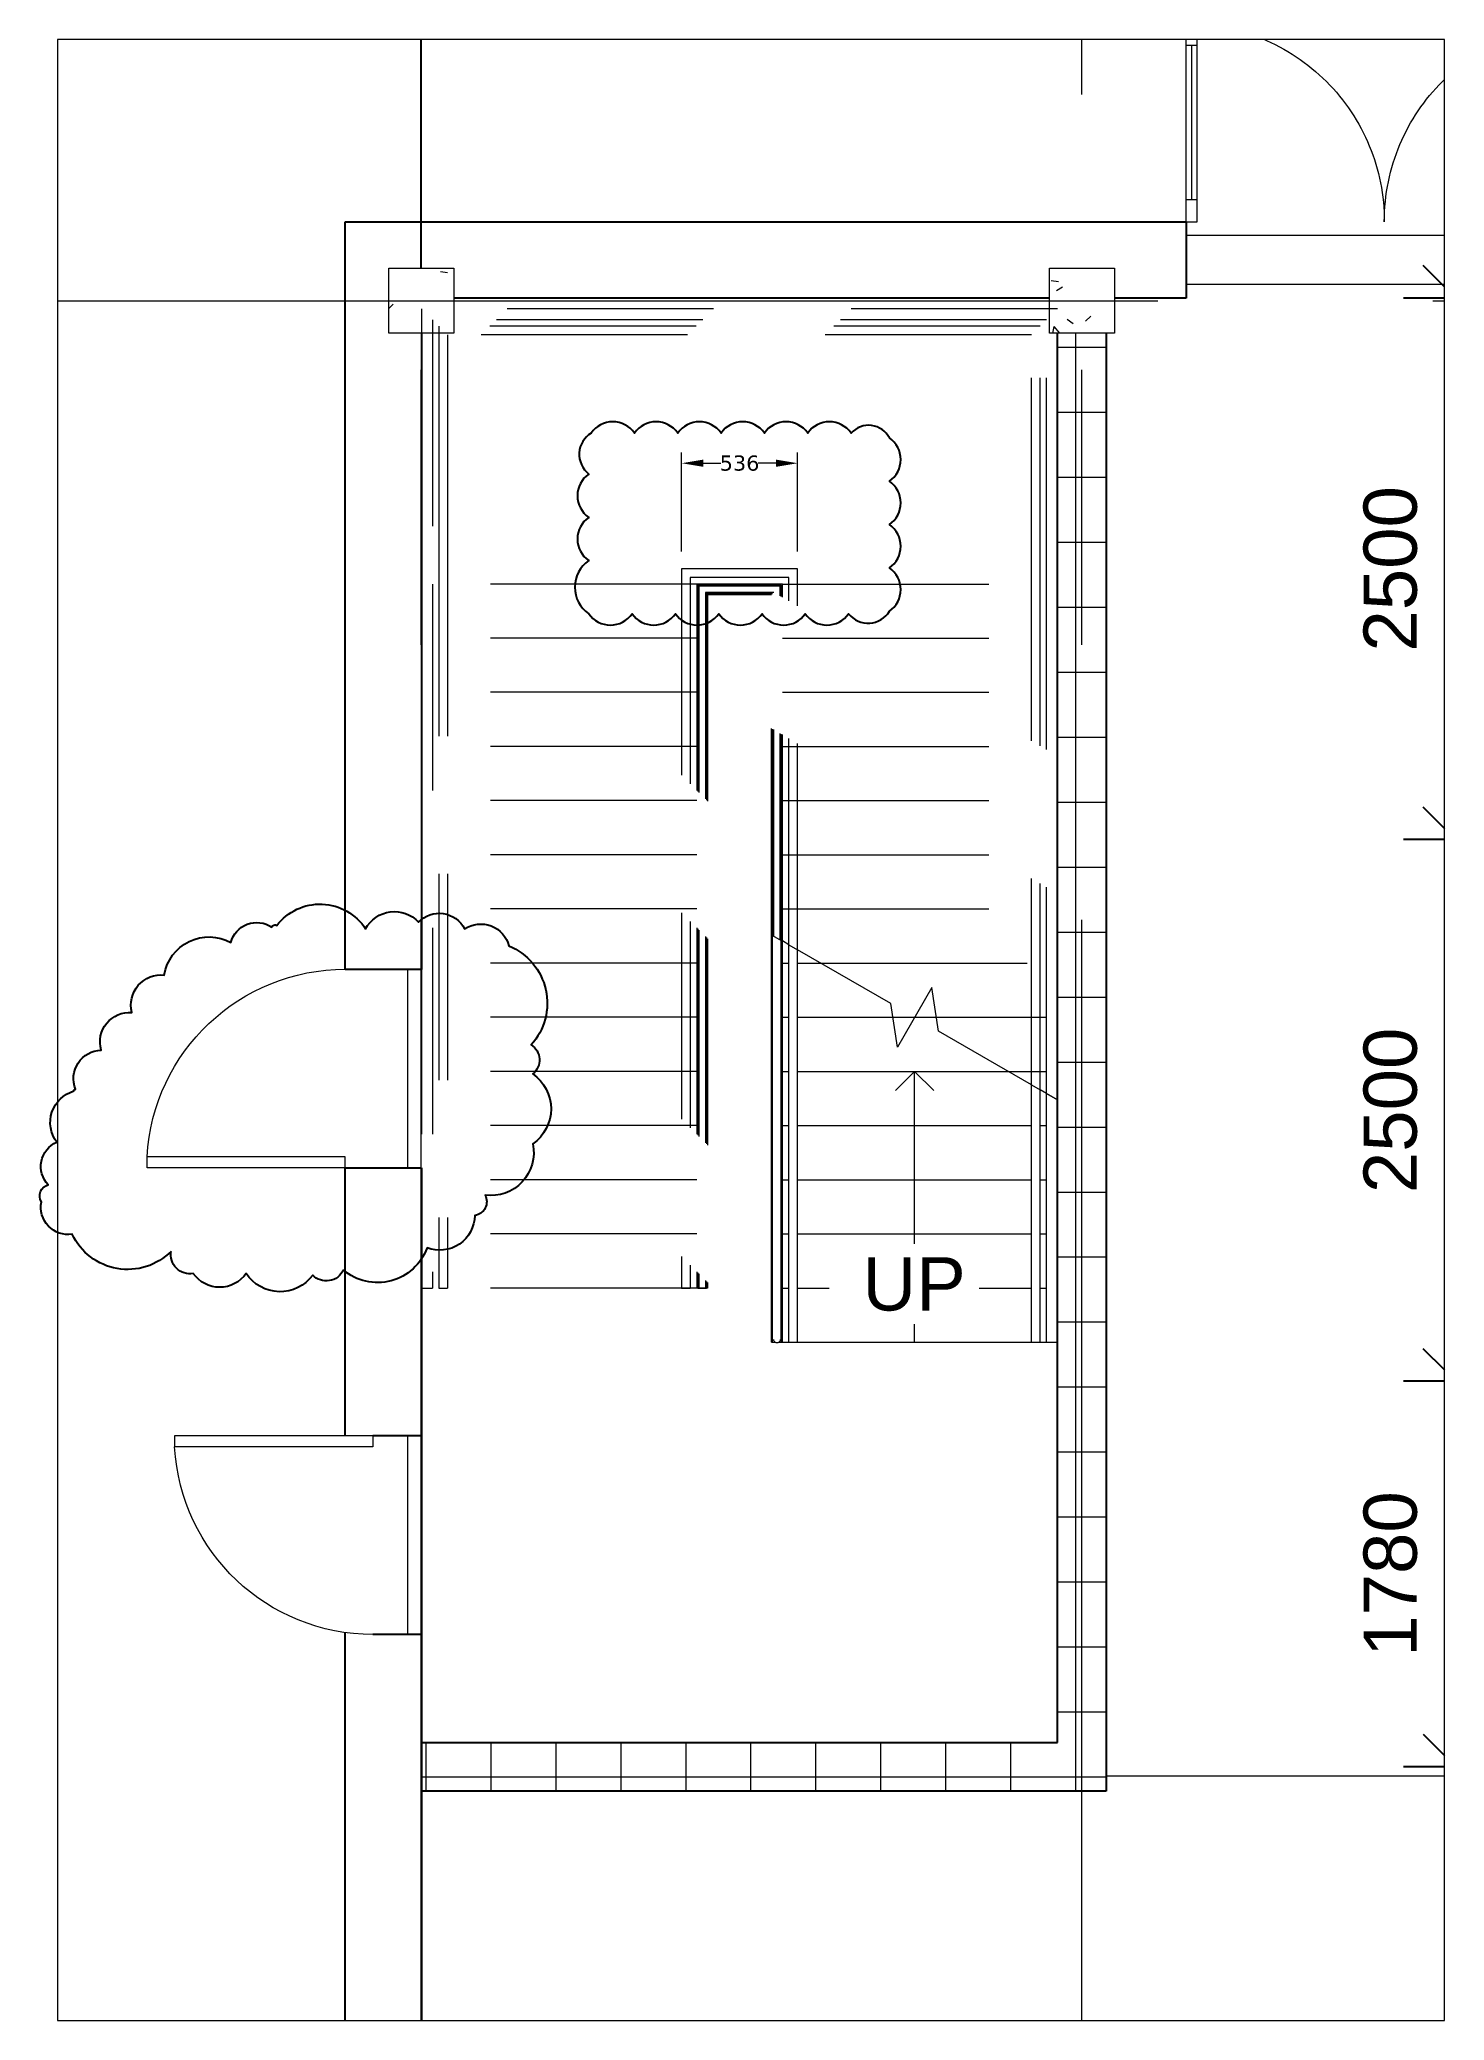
# Paper-space layout 'STAIR A' of a CAD drawing. Header units: millimetres. Extents: x 24 to 348, y 95 to 553.
# The model-space entities are those that its viewports show. They can reach past a viewport. Long polylines and large blocks are cut down to what shows.
import ezdxf

# ---------------------------------------------------------------- set-up
doc = ezdxf.new("R2010")
doc.units = ezdxf.units.MM
doc.linetypes.add('Grid Line', pattern=[22.225, 12.7, -3.175, 3.175, -3.175])
doc.linetypes.add('Overhead', pattern=[3.96875, 2.38125, -1.5875])
for name, color, linetype, lineweight in [('A-ANNO-DIMS', 10, 'Continuous', 9), ('A-AREA', 32, 'Continuous', 9), ('A-DOOR', 31, 'Continuous', 9), ('A-DOOR-GLAZ', 31, 'Continuous', 18), ('A-FLOR-HRAL', 11, 'Continuous', 9), ('A-FLOR-HRAL-MBND', 50, 'Overhead', 9), ('A-WALL', 113, 'Continuous', 9), ('A-WALL-PATT', 111, 'Continuous', 9), ('S-COLS', 52, 'Continuous', 9), ('S-GRID', 1, 'Continuous', 9), ('S-STRS', 31, 'Continuous', 9), ('S-STRS-ANNO', 31, 'Continuous', 9), ('S-STRS-MBND', 31, 'Overhead', 9), ('S-STRS-TEXT', 31, 'Continuous', 9)]:
    doc.layers.add(name, color=color, linetype=linetype, lineweight=lineweight)
doc.layers.add('REVCLOUD', color=200, linetype='Continuous')
doc.layers.add('VIEWPORTS', color=150, linetype='Continuous')
doc.styles.add('Arial', font='Arial.ttf', dxfattribs={"height": 245.883234})
doc.styles.add('TRAINING', font='Verdana.ttf')
doc.dimstyles.new('Diagonal_-_2_5mm_Arial', dxfattribs={"dimscale": 304.8, "dimtxt": 245.883234, "dimasz": 0.984252, "dimexe": 0.787402, "dimexo": 0.492126, "dimgap": 0.574147, "dimtad": 1, "dimdec": 0, "dimzin": 0, "dimdsep": 46, "dimtxsty": 'Arial', "dimcen": 0.09, "dimdle": 0.787402, "dimazin": 0, "dimtfac": 1, "dimtdec": 0, "dimtix": 1, "dimtmove": 0, "dimatfit": 3, "dimldrblk": 'BOXFILLED', "dimfxl": 1, "dimtvp": 1, "dimtfill": 1, "dimtolj": 1, "dimtzin": 0, "dimarcsym": 0})
doc.dimstyles.new('Diagonal_-_2_5mm_Arial_1', dxfattribs={"dimscale": 304.8, "dimtxt": 250, "dimasz": 0.984252, "dimexe": 0.787402, "dimexo": 0.492126, "dimgap": 0.574147, "dimtad": 1, "dimdec": 0, "dimzin": 0, "dimdsep": 46, "dimtxsty": 'Arial', "dimblk1": 'OBLIQUE', "dimblk2": 'OBLIQUE', "dimsah": 1, "dimcen": 0.09, "dimdle": 0.787402, "dimazin": 0, "dimtfac": 1, "dimtdec": 4, "dimtix": 1, "dimtmove": 0, "dimatfit": 3, "dimfxl": 1, "dimtvp": 1, "dimtfill": 1, "dimtolj": 1, "dimtzin": 0, "dimarcsym": 2})
doc.dimstyles.new('Diagonal_-_2_5mm_Arial_2', dxfattribs={"dimscale": 304.8, "dimtxt": 250, "dimasz": 0.984252, "dimexe": 0.787402, "dimexo": 0.492126, "dimgap": 0.574147, "dimtad": 1, "dimdec": 0, "dimzin": 0, "dimdsep": 46, "dimtxsty": 'Arial', "dimblk1": 'OBLIQUE', "dimblk2": 'OBLIQUE', "dimsah": 1, "dimcen": 0.09, "dimdle": 0.787402, "dimazin": 0, "dimtfac": 1, "dimtdec": 4, "dimtix": 1, "dimtmove": 0, "dimatfit": 3, "dimfxl": 1, "dimtvp": 1, "dimtfill": 1, "dimtolj": 1, "dimtzin": 0, "dimarcsym": 2})
doc.dimstyles.new('TRAINING-Anno', dxfattribs={"dimtxt": 3.5, "dimasz": 5, "dimexe": 2.5, "dimexo": 4, "dimgap": 0.09, "dimtad": 0, "dimdec": 0, "dimzin": 0, "dimdsep": 46, "dimtxsty": 'TRAINING', "dimcen": 0, "dimclrd": 256, "dimclre": 256, "dimclrt": 256, "dimadec": 0, "dimazin": 0, "dimtfac": 1, "dimtdec": 0, "dimtofl": 0, "dimtmove": 0, "dimatfit": 3, "dimfxl": 1, "dimtolj": 1, "dimtzin": 0, "dimlwd": -1, "dimlwe": -1, "dimarcsym": 0})
pattern_1 = [(0, (49973.3, 8098.07), (0, 300), []), (90, (49973.3, 8098.07), (-300, 2e-14), [])]

# ---------------------------------------------------------------- blocks, each defined once
blk = doc.blocks.new('M_Concrete-Square-Column - 300 x 300mm-V24-1st Floor Dimensioned Plan')
at = {"layer": 'S-COLS'}
h = blk.add_hatch(dxfattribs=at)
h.set_pattern_fill('FP_25', color=256, style=0, pattern_type=2)
h.set_pattern_definition([(230, (37702.4, 12214.2), (-728.7365, 63.756), [76.2, -838.2]), (175, (37702.4, 12214.2), (140.972, -764.228), [60.96, -670.56]), (280.451, (37641.7, 12219.54), (-587.77, -700.467), [64.76, -712.36]), (226.184, (37702.4, 12011), (-1084.316, 168.17), [114.3, -1257.3]), (276.636, (37612.1, 12025), (-949.61, -989.71), [97.14, -1068.54]), (171.184, (37702.4, 12011), (-949.62, -989.7), [91.44, -1005.84]), (201, (37600.8, 12061.8), (-606.458, 409.061), [76.2, -838.2]), (146, (37600.8, 12061.8), (-247.208, -736.753), [60.96, -670.56]), (251.451, (37550.3, 12095.9), (-853.668, -327.685), [64.76, -712.36]), (217.5, (37702.43, 12214.23), (-12.3547, -338.2201), [33.528, -628.904, 33.528, -1320.292]), (217.5, (37702.43, 12214.23), (-12.3547, -338.2201), [-695.96, -647.192, 33.528, -639.572]), (187.5, (37702.43, 12214.23), (-267.279, -400.722), [33.528, -354.584, 33.528, -870.204]), (187.5, (37702.43, 12214.23), (-267.279, -400.722), [-421.64, -613.664, 33.528, -223.012]), (147.5, (37929, 12214.23), (-542.3633, 22.9153), [33.528, -220.472, 33.528, -1810.512]), (147.5, (37929, 12214.23), (-542.3633, 22.9153), [-287.528, -758.952, 33.528, -1018.032]), (137.5, (38030.6, 12214.23), (-592.517, -101.707), [33.528, -296.672, 33.528, -492.76, -746.76]), (137.5, (38030.6, 12214.23), (-592.517, -101.707), [-856.488, 33.528, -713.232])])
h.paths.add_polyline_path([(150, 150), (-150, 150), (-150, -150), (150, -150)], flags=0)
for p, q in [((150, 150), (-150, 150)), ((-150, 150), (-150, -150)), ((150, -150), (150, 150)), ((-150, -150), (150, -150))]:
    blk.add_line(p, q, dxfattribs=at)
blk = doc.blocks.new('M_Concrete-Square-Column - 300 x 300mm-V27-1st Floor Dimensioned Plan')
at = {"layer": 'S-COLS'}
h = blk.add_hatch(dxfattribs=at)
h.set_pattern_fill('FP_28', color=256, style=0, pattern_type=2)
h.set_pattern_definition([(230, (40752.4, 12214.2), (-728.7365, 63.756), [76.2, -838.2]), (175, (40752.4, 12214.2), (140.972, -764.228), [60.96, -670.56]), (280.451, (40691.7, 12219.54), (-587.77, -700.467), [64.76, -712.36]), (226.184, (40752.4, 12011), (-1084.316, 168.171), [114.3, -1257.3]), (276.636, (40662.1, 12025), (-949.61, -989.71), [97.14, -1068.54]), (171.184, (40752.4, 12011), (-949.62, -989.7), [91.44, -1005.84]), (201, (40650.8, 12061.8), (-606.458, 409.0606), [76.2, -838.2]), (146, (40650.8, 12061.8), (-247.208, -736.753), [60.96, -670.56]), (251.451, (40600.3, 12095.9), (-853.668, -327.685), [64.76, -712.36]), (217.5, (40752.43, 12214.23), (-12.3547, -338.2201), [33.528, -628.904, 33.528, -1320.292]), (217.5, (40752.43, 12214.23), (-12.3547, -338.2201), [-695.96, -647.192, 33.528, -639.572]), (187.5, (40752.43, 12214.23), (-267.279, -400.722), [33.528, -354.584, 33.528, -870.204]), (187.5, (40752.43, 12214.23), (-267.279, -400.722), [-421.64, -613.664, 33.528, -223.012]), (147.5, (40979, 12214.23), (-542.3633, 22.9153), [33.528, -220.472, 33.528, -1810.512]), (147.5, (40979, 12214.23), (-542.3633, 22.9153), [-287.528, -758.952, 33.528, -1018.032]), (137.5, (41080.6, 12214.23), (-592.517, -101.707), [33.528, -296.672, 33.528, -492.76, -746.76]), (137.5, (41080.6, 12214.23), (-592.517, -101.707), [-856.488, 33.528, -713.232])])
h.paths.add_polyline_path([(150, 150), (-150, 150), (-150, -150), (150, -150)], flags=0)
for p, q in [((150, 150), (-150, 150)), ((-150, 150), (-150, -150)), ((150, -150), (150, 150)), ((-150, -150), (150, -150))]:
    blk.add_line(p, q, dxfattribs=at)
blk = doc.blocks.new('M_Single-Flush - 0915 x 2134mm-145189-1st Floor Dimensioned Plan')
at = {"layer": 'A-DOOR', "lineweight": 18}
for p, q in [((406.5, -112.5), (406.5, -1027.8)), ((457.5, -112.5), (406.5, -112.5)), ((457.5, -112.5), (457.5, -1027.8)), ((457.5, -1027.8), (406.5, -1027.8))]:
    blk.add_line(p, q, dxfattribs=at)
at = {"layer": 'A-DOOR'}
blk.add_arc((457.5, -112.5), 916.7, 180, 266.81071, dxfattribs=at)
blk = doc.blocks.new('M_Single-Flush - 0915 x 2134mm-145464-1st Floor Dimensioned Plan')
at = {"layer": 'A-DOOR', "lineweight": 18}
for p, q in [((406.5, 176.2), (406.5, 1091.5)), ((457.5, 1091.5), (406.5, 1091.5)), ((457.5, 176.2), (457.5, 1091.5)), ((457.5, 176.2), (406.5, 176.2))]:
    blk.add_line(p, q, dxfattribs=at)
at = {"layer": 'A-DOOR'}
blk.add_arc((457.5, 176.2), 916.7, 93.18929, 180, dxfattribs=at)
blk = doc.blocks.new('M_Double-Glass 1 - 1830 x 2134mm-145522-1st Floor Dimensioned Plan')
at = {"layer": 'A-DOOR', "lineweight": 18}
for p, q in [((-915.5, 992.3), (-915.5, 1094.3)), ((-915.5, 1094.3), (-864, 1094.3)), ((-864, 992.3), (-864, 1094.3)), ((864, 991.9), (864, 1093.9)), ((914.9, 1093.9), (864, 1093.9)), ((914.9, 991.9), (914.9, 1093.9)), ((-915.5, 992.3), (-864, 992.3)), ((864, 991.9), (914.9, 991.9)), ((-915.5, 280.6), (-864, 280.6)), ((-915.5, 178.6), (-915.5, 280.6)), ((-864, 178.6), (-864, 280.6)), ((914.9, 280.6), (864, 280.6)), ((864, 178.6), (864, 280.6)), ((914.9, 178.6), (914.9, 280.6)), ((-915.5, 178.6), (-864, 178.6)), ((914.9, 178.6), (864, 178.6))]:
    blk.add_line(p, q, dxfattribs=at)
at = {"layer": 'A-DOOR'}
for p, q in [((-915.5, 280.6), (-915.5, 992.3)), ((-864, 280.6), (-864, 992.3)), ((864, 280.6), (864, 991.9)), ((914.9, 280.6), (914.9, 991.9))]:
    blk.add_line(p, q, dxfattribs=at)
for centre, radius, start, end in [((-915.5, 178.6), 915.7, 360, 90), ((914.9, 179.3), 914.7, 90, 180.04239)]:
    blk.add_arc(centre, radius, start, end, dxfattribs=at)
at = {"layer": 'A-DOOR-GLAZ'}
for p, q in [((-889.6, 992.3), (-889.6, 280.6)), ((889.6, 280.6), (889.6, 991.9))]:
    blk.add_line(p, q, dxfattribs=at)
blk = doc.blocks.new('Railing - 30mm-212910-1st Floor Dimensioned Plan')
at = {"layer": 'A-FLOR-HRAL'}
blk.add_arc((0, 0), 15, 360, 180, dxfattribs=at)
blk = doc.blocks.new('Railing - Railing-213020-1st Floor Dimensioned Plan')
at = {"layer": 'A-FLOR-HRAL'}
for p, q in [((39054.9, 9241.7), (39014.9, 9218.7)), ((39054.9, 7406.9), (39054.9, 9241.7)), ((39129.9, 9285), (39089.9, 9261.9)), ((39089.9, 7406.9), (39089.9, 9261.9)), ((39129.9, 7406.9), (39129.9, 9285)), ((39014.9, 7406.9), (39014.9, 9218.7)), ((39054.9, 7406.9), (39014.9, 7406.9)), ((39101.1, 7406.9), (39089.9, 7406.9)), ((39129.9, 7406.9), (39118.7, 7406.9))]:
    blk.add_line(p, q, dxfattribs=at)
at = {"layer": 'A-FLOR-HRAL-MBND'}
for p, q in [((39014.9, 10976.9), (39550.5, 10976.9)), ((39014.9, 10906.9), (39014.9, 10976.9)), ((39550.5, 10976.9), (39550.5, 7656.9)), ((39014.9, 9218.7), (39014.9, 10906.9)), ((39054.9, 10936.9), (39510.5, 10936.9)), ((39054.9, 9241.7), (39054.9, 10936.9)), ((39089.9, 10901.9), (39475.5, 10901.9)), ((39089.9, 9261.9), (39089.9, 10901.9)), ((39094.9, 10896.9), (39470.5, 10896.9)), ((39094.9, 9264.8), (39094.9, 10896.9)), ((39094.9, 10896.9), (39470.5, 10896.9)), ((39094.9, 9264.8), (39094.9, 10896.9)), ((39094.9, 10896.9), (39470.5, 10896.9)), ((39094.9, 9264.8), (39094.9, 10896.9)), ((39094.9, 10896.9), (39470.5, 10896.9)), ((39094.9, 9264.8), (39094.9, 10896.9)), ((39094.9, 10896.9), (39470.5, 10896.9)), ((39094.9, 9264.8), (39094.9, 10896.9)), ((39094.9, 10896.9), (39470.5, 10896.9)), ((39094.9, 9264.8), (39094.9, 10896.9)), ((39470.5, 10896.9), (39470.5, 7656.9)), ((39470.5, 10896.9), (39470.5, 7656.9)), ((39470.5, 10896.9), (39470.5, 7656.9)), ((39470.5, 10896.9), (39470.5, 7656.9)), ((39470.5, 10896.9), (39470.5, 7656.9)), ((39470.5, 10896.9), (39470.5, 7656.9)), ((39475.5, 10901.9), (39475.5, 7656.9)), ((39510.5, 10936.9), (39510.5, 7656.9)), ((39124.9, 10866.9), (39440.5, 10866.9)), ((39124.9, 9282.2), (39124.9, 10866.9)), ((39124.9, 10866.9), (39440.5, 10866.9)), ((39124.9, 9282.2), (39124.9, 10866.9)), ((39124.9, 10866.9), (39440.5, 10866.9)), ((39124.9, 9282.2), (39124.9, 10866.9)), ((39124.9, 10866.9), (39440.5, 10866.9)), ((39124.9, 9282.2), (39124.9, 10866.9)), ((39124.9, 10866.9), (39440.5, 10866.9)), ((39124.9, 9282.2), (39124.9, 10866.9)), ((39124.9, 10866.9), (39440.5, 10866.9)), ((39124.9, 9282.2), (39124.9, 10866.9)), ((39129.9, 10861.9), (39435.5, 10861.9)), ((39129.9, 9285), (39129.9, 10861.9)), ((39435.5, 10861.9), (39435.5, 7656.9)), ((39440.5, 10866.9), (39440.5, 7656.9)), ((39440.5, 10866.9), (39440.5, 7656.9)), ((39440.5, 10866.9), (39440.5, 7656.9)), ((39440.5, 10866.9), (39440.5, 7656.9)), ((39440.5, 10866.9), (39440.5, 7656.9)), ((39440.5, 10866.9), (39440.5, 7656.9)), ((39475.5, 7656.9), (39435.5, 7656.9)), ((39470.5, 7656.9), (39440.5, 7656.9)), ((39470.5, 7656.9), (39440.5, 7656.9)), ((39470.5, 7656.9), (39440.5, 7656.9)), ((39470.5, 7656.9), (39440.5, 7656.9)), ((39470.5, 7656.9), (39440.5, 7656.9)), ((39470.5, 7656.9), (39440.5, 7656.9)), ((39550.5, 7656.9), (39510.5, 7656.9))]:
    blk.add_line(p, q, dxfattribs=at)
at = {"rotation": 180}
blk.add_blockref('Railing - 30mm-212910-1st Floor Dimensioned Plan', (39109.9, 7418.9), dxfattribs=at)
blk = doc.blocks.new('Railing - Railing-213024-1st Floor Dimensioned Plan')
at = {"layer": 'A-FLOR-HRAL'}
for p, q in [((37934.9, 8595.2), (37894.9, 8572.1)), ((37894.9, 7406.9), (37894.9, 8572.1)), ((37934.9, 7406.9), (37934.9, 8595.2)), ((37934.9, 7406.9), (37894.9, 7406.9))]:
    blk.add_line(p, q, dxfattribs=at)
at = {"layer": 'A-FLOR-HRAL-MBND'}
for p, q in [((37894.9, 12096.9), (40670.5, 12096.9)), ((37894.9, 10906.9), (37894.9, 12096.9)), ((40670.5, 12096.9), (40670.5, 11156.9)), ((37934.9, 12056.9), (40630.5, 12056.9)), ((37934.9, 10906.9), (37934.9, 12056.9)), ((40630.5, 12056.9), (40630.5, 11156.9)), ((40630.5, 11156.9), (40630.5, 7656.9)), ((40670.5, 11156.9), (40670.5, 7656.9)), ((37894.9, 8572.1), (37894.9, 10906.9)), ((37934.9, 8595.2), (37934.9, 10906.9)), ((40670.5, 7656.9), (40630.5, 7656.9))]:
    blk.add_line(p, q, dxfattribs=at)
blk = doc.blocks.new('_Oblique')
at = {"color": 0, "linetype": 'ByBlock', "lineweight": -2}
blk.add_line((-0.5, -0.5), (0.5, 0.5), dxfattribs=at)
blk = doc.blocks.new('DIMBLOCK33-1st Floor Dimensioned Plan')
at = {"layer": 'A-ANNO-DIMS', "color": 0, "lineweight": -2, "transparency": 16777216}
for p, q in [((13926.6, 13304.8), (13926.6, 15565)), ((14801, 15325), (13686.6, 15325)), ((14801, 13544.8), (13686.6, 13544.8))]:
    blk.add_line(p, q, dxfattribs=at)
at = {"layer": 'Defpoints', "color": 0, "transparency": 16777216}
for p in [(13926.6, 15325), (14951, 15325), (14951, 13544.8)]:
    blk.add_point(p, dxfattribs=at)
at = {"layer": 'A-ANNO-DIMS', "color": 0, "lineweight": -2, "transparency": 16777216, "xscale": 299.9999999999999, "yscale": 299.9999999999999, "zscale": 299.9999999999999}
for p, rotation in [((13926.6, 15325), 90), ((13926.6, 13544.8), 270)]:
    blk.add_blockref('_Oblique', p, dxfattribs=dict(at, rotation=rotation))
at = {"layer": 'A-ANNO-DIMS', "color": 0, "transparency": 16777216, "insert": (13626.1, 14434.9), "char_height": 245.88, "width": 904.615, "attachment_point": 5, "rotation": 90, "style": 'Arial', "bg_fill": 3, "box_fill_scale": 1.1, "bg_fill_color": 256, "bg_fill_true_color": 13158600, "bg_fill_transparency": 0}
blk.add_mtext('\\A1;1780', dxfattribs=at)
blk = doc.blocks.new('DIMBLOCK34-1st Floor Dimensioned Plan')
at = {"layer": 'A-ANNO-DIMS', "color": 0, "lineweight": -2, "transparency": 16777216}
for p, q in [((13926.6, 15085), (13926.6, 18065)), ((14801, 17825), (13686.6, 17825)), ((14801, 15325), (13686.6, 15325))]:
    blk.add_line(p, q, dxfattribs=at)
at = {"layer": 'Defpoints', "color": 0, "transparency": 16777216}
for p in [(13926.6, 17825), (14951, 17825), (14951, 15325)]:
    blk.add_point(p, dxfattribs=at)
at = {"layer": 'A-ANNO-DIMS', "color": 0, "lineweight": -2, "transparency": 16777216, "xscale": 299.9999999999999, "yscale": 299.9999999999999, "zscale": 299.9999999999999}
for p, rotation in [((13926.6, 17825), 90), ((13926.6, 15325), 270)]:
    blk.add_blockref('_Oblique', p, dxfattribs=dict(at, rotation=rotation))
at = {"layer": 'A-ANNO-DIMS', "color": 0, "transparency": 16777216, "insert": (13626.1, 16575), "char_height": 245.88, "width": 904.615, "attachment_point": 5, "rotation": 90, "style": 'Arial', "bg_fill": 3, "box_fill_scale": 1.1, "bg_fill_color": 256, "bg_fill_true_color": 13158600, "bg_fill_transparency": 0}
blk.add_mtext('\\A1;2500', dxfattribs=at)
blk = doc.blocks.new('DIMBLOCK35-1st Floor Dimensioned Plan')
at = {"layer": 'A-ANNO-DIMS', "color": 0, "lineweight": -2, "transparency": 16777216}
for p, q in [((13926.6, 17585), (13926.6, 20565)), ((13988.7, 20325), (13686.6, 20325)), ((14801, 17825), (13686.6, 17825))]:
    blk.add_line(p, q, dxfattribs=at)
at = {"layer": 'Defpoints', "color": 0, "transparency": 16777216}
for p in [(13926.6, 20325), (14138.7, 20325), (14951, 17825)]:
    blk.add_point(p, dxfattribs=at)
at = {"layer": 'A-ANNO-DIMS', "color": 0, "lineweight": -2, "transparency": 16777216, "xscale": 299.9999999999999, "yscale": 299.9999999999999, "zscale": 299.9999999999999}
for p, rotation in [((13926.6, 20325), 90), ((13926.6, 17825), 270)]:
    blk.add_blockref('_Oblique', p, dxfattribs=dict(at, rotation=rotation))
at = {"layer": 'A-ANNO-DIMS', "color": 0, "transparency": 16777216, "insert": (13626.1, 19075), "char_height": 245.88, "width": 904.615, "attachment_point": 5, "rotation": 90, "style": 'Arial', "bg_fill": 3, "box_fill_scale": 1.1, "bg_fill_color": 256, "bg_fill_true_color": 13158600, "bg_fill_transparency": 0}
blk.add_mtext('\\A1;2500', dxfattribs=at)
blk = doc.blocks.new('*D156')
at = {"layer": 'A-ANNO-DIMS', "color": 0, "lineweight": -2, "transparency": 16777216}
for p, q in [((9151, 20462.3), (9151, 22944.7)), ((12682.8, 21742.8), (12682.8, 22944.7)), ((12382.8, 22704.7), (9451, 22704.7))]:
    blk.add_line(p, q, dxfattribs=at)
at = {"layer": 'A-ANNO-DIMS', "color": 0, "transparency": 16777216}
for points in [[(9451, 22754.7), (9451, 22654.7), (9151, 22704.7)], [(12382.8, 22754.7), (12382.8, 22654.7), (12682.8, 22704.7)]]:
    blk.add_solid(points, dxfattribs=at)
at = {"layer": 'Defpoints', "color": 0, "transparency": 16777216}
for p in [(9151, 22704.7), (12682.8, 21592.8), (9151, 20312.3)]:
    blk.add_point(p, dxfattribs=at)
at = {"layer": 'A-ANNO-DIMS', "color": 0, "transparency": 16777216, "insert": (10916.9, 23005.3), "char_height": 245.88, "attachment_point": 5, "style": 'Arial', "bg_fill": 3, "box_fill_scale": 1.1, "bg_fill_color": 256, "bg_fill_true_color": 13158600, "bg_fill_transparency": 0}
blk.add_mtext('\\A1;3532', dxfattribs=at)
blk = doc.blocks.new('_BoxFilled')
at = {"color": 0, "linetype": 'ByBlock', "lineweight": -2}
blk.add_line((-0.5, 0), (-1, 0), dxfattribs=at)
at = {"color": 0, "linetype": 'ByBlock'}
blk.add_solid([(-0.5, 0.5), (0.5, 0.5), (-0.5, -0.5), (0.5, -0.5)], dxfattribs=at)
blk = doc.blocks.new('*D165')
at = {"layer": 'A-ANNO-DIMS', "transparency": 16777216}
for p, q in [((10353, 19155), (10353, 19612.6)), ((10888.5, 19155), (10888.5, 19612.6)), ((10453, 19562.6), (10534.3, 19562.6)), ((10788.5, 19562.6), (10707.2, 19562.6))]:
    blk.add_line(p, q, dxfattribs=at)
for points in [[(10453, 19579.2), (10453, 19545.9), (10353, 19562.6)], [(10788.5, 19579.2), (10788.5, 19545.9), (10888.5, 19562.6)]]:
    blk.add_solid(points, dxfattribs=at)
at = {"layer": 'Defpoints', "color": 0, "transparency": 16777216}
for p in [(10888.5, 19562.6), (10353, 19075), (10888.5, 19075)]:
    blk.add_point(p, dxfattribs=at)
at = {"layer": 'A-ANNO-DIMS', "transparency": 16777216, "insert": (10620.7, 19562.6), "char_height": 70, "attachment_point": 5, "style": 'TRAINING'}
blk.add_mtext('\\A1;536', dxfattribs=at)

msp = doc.modelspace()

# ---------------------------------------------------------------- hatches: boundary and pattern name
at = {"layer": 'A-WALL-PATT'}
h = msp.add_hatch(dxfattribs=at)
h.set_pattern_fill('FP_41', color=256, style=0, pattern_type=2)
h.set_pattern_definition(pattern_1)
h.paths.add_polyline_path([(12313.5, 13432.3), (12088.5, 13432.3), (12088.5, 20162.3), (12313.5, 20162.3), (12313.5, 13466.7)], flags=0)
h = msp.add_hatch(dxfattribs=at)
h.set_pattern_fill('FP_41', color=256, style=0, pattern_type=2)
h.set_pattern_definition(pattern_1)
h.paths.add_polyline_path([(9153, 13657.3), (9153, 13432.3), (12088.5, 13432.3), (12088.5, 13657.3)])

# ---------------------------------------------------------------- linework, layer by layer
at = {"layer": 'A-AREA'}
msp.add_line((14881.8, 13502), (12313.5, 13502), dxfattribs=at)
at = {"layer": 'A-WALL', "lineweight": 25}
for p, q in [((8800.5, 20677.4), (12682.6, 20677.4)), ((8800.5, 17225), (8800.5, 20677.4)), ((12682.6, 20677.4), (12682.6, 20325)), ((12051, 20325), (9301, 20325)), ((12682.6, 20325), (12351, 20325)), ((9153, 20162.3), (9153, 17225)), ((12088.5, 13657.3), (12088.5, 20162.3)), ((12313.5, 20162.3), (12313.5, 13432.3)), ((9153, 17225), (8800.5, 17225)), ((8800.5, 16310), (9153, 16310)), ((8800.5, 15072.3), (8800.5, 16310)), ((9153, 16310), (9153, 11612.3)), ((9153, 15072.3), (8928, 15072.3)), ((8800.5, 8109.9), (8800.5, 14164.5)), ((8928, 14157.3), (9153, 14157.3)), ((9153, 14157.3), (9153, 13657.3)), ((9153, 13657.3), (12088.5, 13657.3)), ((12313.5, 13432.3), (9153, 13432.3))]:
    msp.add_line(p, q, dxfattribs=at)
at = {"layer": 'A-WALL'}
for p, q in [((14512.6, 20613.7), (12682.6, 20613.7)), ((12682.6, 20388.7), (14512.6, 20388.7)), ((9089.3, 16310), (9089.3, 17225)), ((9089.3, 14157.3), (9089.3, 15072.3))]:
    msp.add_line(p, q, dxfattribs=at)
at = {"layer": 'S-GRID', "linetype": 'Grid Line'}
for p, q in [((9151, 4066.9), (9151, 27379.7)), ((12201, 4066.9), (12201, 27379.7)), ((4480.5, 20312.3), (56874.6, 20312.3))]:
    msp.add_line(p, q, dxfattribs=at)
at = {"layer": 'S-STRS'}
for p, q in [((10773.5, 17383.1), (10768.5, 17386)), ((10768.5, 15505), (10768.5, 17386)), ((10768.5, 17386), (10773.5, 17383.1)), ((10818.5, 17357.1), (10813.5, 17360)), ((10813.5, 17360), (10818.5, 17357.1)), ((10848.5, 17339.8), (10818.5, 17357.1)), ((10818.5, 15505), (10818.5, 17357.1)), ((11318.5, 17068.5), (10888.5, 17316.7)), ((10818.5, 17255), (10848.5, 17255)), ((10888.5, 17255), (10995.5, 17255)), ((11507.9, 17142.5), (11349.2, 16867.5)), ((11538.5, 16941.5), (11507.9, 17142.5)), ((11349.2, 16867.5), (11318.5, 17068.5)), ((10818.5, 17005), (10848.5, 17005)), ((10888.5, 17005), (11328.2, 17005)), ((11428.5, 17005), (11528.8, 17005)), ((11968.5, 16693.3), (11538.5, 16941.5)), ((10818.5, 16755), (10848.5, 16755)), ((10888.5, 16755), (11861.6, 16755)), ((12038.5, 16652.9), (12008.5, 16670.2)), ((12088.5, 16624), (12038.5, 16652.9)), ((12038.5, 15505), (12038.5, 16652.9)), ((12038.5, 16652.9), (12088.5, 16624)), ((10818.5, 16505), (10848.5, 16505)), ((10888.5, 16505), (11968.5, 16505)), ((12008.5, 16505), (12038.5, 16505)), ((10818.5, 16255), (10848.5, 16255)), ((10888.5, 16255), (11968.5, 16255)), ((12008.5, 16255), (12038.5, 16255)), ((10818.5, 16005), (10848.5, 16005)), ((10888.5, 16005), (11968.5, 16005)), ((12008.5, 16005), (12038.5, 16005)), ((10818.5, 15755), (10848.5, 15755)), ((10888.5, 15755), (11968.5, 15755)), ((12008.5, 15755), (12038.5, 15755)), ((10768.5, 15505), (10773.5, 15505)), ((10813.5, 15505), (10818.5, 15505)), ((10818.5, 15505), (10848.5, 15505)), ((10888.5, 15505), (11968.5, 15505)), ((12008.5, 15505), (12038.5, 15505)), ((12038.5, 15505), (12088.5, 15505))]:
    msp.add_line(p, q, dxfattribs=at)
at = {"layer": 'S-STRS-ANNO'}
for p in [(11340.1, 16666.6), (11516.9, 16666.6), (11428.5, 15505)]:
    msp.add_line(p, (11428.5, 16755), dxfattribs=at)
at = {"layer": 'S-STRS-MBND'}
for p, q in [((9153, 20275), (9153, 19005)), ((12088.5, 20275), (9153, 20275)), ((9203, 20225), (9203, 19005)), ((12038.5, 20225), (9203, 20225)), ((9203, 20225), (9203, 19005)), ((12038.5, 20225), (9203, 20225)), ((12038.5, 19005), (12038.5, 20225)), ((12038.5, 19005), (12038.5, 20225)), ((12088.5, 19005), (12088.5, 20275)), ((9153, 19005), (9153, 15755)), ((10423, 19005), (9203, 19005)), ((9203, 19005), (9203, 15755)), ((9203, 19005), (9203, 15755)), ((10423, 19005), (10423, 15755)), ((10818.5, 19005), (10423, 19005)), ((10423, 19005), (10423, 15755)), ((10818.5, 19005), (10423, 19005)), ((10473, 18955), (10473, 15755)), ((10768.5, 18955), (10473, 18955)), ((10768.5, 17386), (10768.5, 18955)), ((10818.5, 19005), (12038.5, 19005)), ((10818.5, 17357.1), (10818.5, 19005)), ((10818.5, 17357.1), (10818.5, 19005)), ((12038.5, 16652.9), (12038.5, 19005)), ((12038.5, 16652.9), (12038.5, 19005)), ((12088.5, 16624), (12088.5, 19005)), ((10423, 18755), (9203, 18755)), ((10818.5, 18755), (12038.5, 18755)), ((10423, 18505), (9203, 18505)), ((10818.5, 18505), (12038.5, 18505)), ((10423, 18255), (9203, 18255)), ((10818.5, 18255), (12038.5, 18255)), ((10423, 18005), (9203, 18005)), ((10818.5, 18005), (12038.5, 18005)), ((10423, 17755), (9203, 17755)), ((10818.5, 17755), (12038.5, 17755)), ((10423, 17505), (9203, 17505)), ((10818.5, 17505), (12038.5, 17505)), ((10423, 17255), (9203, 17255)), ((10995.5, 17255), (12038.5, 17255)), ((10423, 17005), (9203, 17005)), ((11328.2, 17005), (11428.5, 17005)), ((11528.8, 17005), (12038.5, 17005)), ((10423, 16755), (9203, 16755)), ((11861.6, 16755), (12038.5, 16755)), ((10423, 16505), (9203, 16505)), ((10423, 16255), (9203, 16255)), ((10423, 16005), (9203, 16005)), ((9153, 15755), (9203, 15755)), ((10423, 15755), (9203, 15755)), ((10473, 15755), (10423, 15755))]:
    msp.add_line(p, q, dxfattribs=at)

# ---------------------------------------------------------------- block references
at = {"layer": 'A-DOOR', "xscale": -1}
msp.add_blockref('M_Double-Glass 1 - 1830 x 2134mm-145522-1st Floor Dimensioned Plan', (13597.6, 20498.8), dxfattribs=at)
for name, p, rotation in [('M_Single-Flush - 0915 x 2134mm-145464-1st Floor Dimensioned Plan', (8976.8, 16767.5), 90), ('M_Single-Flush - 0915 x 2134mm-145189-1st Floor Dimensioned Plan', (9040.5, 14614.8), 270)]:
    msp.add_blockref(name, p, dxfattribs=dict(at, rotation=rotation))
at = {"layer": 'A-FLOR-HRAL', "xscale": -1}
for name in ['Railing - Railing-213024-1st Floor Dimensioned Plan', 'Railing - Railing-213020-1st Floor Dimensioned Plan']:
    msp.add_blockref(name, (49903.4, 8098.1), dxfattribs=at)
at = {"layer": 'S-COLS', "xscale": -1, "rotation": 180}
for name, p in [('M_Concrete-Square-Column - 300 x 300mm-V27-1st Floor Dimensioned Plan', (9151, 20312.3)), ('M_Concrete-Square-Column - 300 x 300mm-V24-1st Floor Dimensioned Plan', (12201, 20312.3))]:
    msp.add_blockref(name, p, dxfattribs=at)

# ---------------------------------------------------------------- dimensions: what is measured, and where the dimension line sits
at = {"layer": 'A-ANNO-DIMS'}
dim = msp.add_linear_dim(base=(10888.5216, 19562.5818), p1=(10352.969, 19074.9949), p2=(10888.5216, 19074.9949), dimstyle='TRAINING-Anno', dxfattribs=at)
dim.commit()
dim.dimension.update_dxf_attribs({"geometry": '*D165', "text_midpoint": (10620.7453, 19562.5818), "dimtype": 160})

# ---------------------------------------------------------------- next in the draw order: texts
at = {"layer": 'S-STRS-TEXT', "insert": (11665.1, 15897), "char_height": 245.88, "width": 567.692, "attachment_point": 3, "line_spacing_factor": 0.938532, "style": 'Arial', "bg_fill": 3, "box_fill_scale": 1.25, "bg_fill_color": 0, "bg_fill_transparency": 0}
msp.add_mtext('UP', dxfattribs=at)

# ---------------------------------------------------------------- next in the draw order: dimensions: what is measured, and where the dimension line sits
at = {"layer": 'A-ANNO-DIMS'}
dim = msp.add_linear_dim(base=(9151, 22704.7), p1=(12682.8, 21592.8), p2=(9151, 20312.3), dimstyle='Diagonal_-_2_5mm_Arial', override={"dimpost": '<>'}, dxfattribs=at)
dim.commit()
dim.dimension.update_dxf_attribs({"geometry": '*D156', "text_midpoint": (10916.9, 23005.3)})
dim = msp.add_linear_dim(base=(13926.6, 15325), p1=(14951, 13544.8), p2=(14951, 15325), angle=90, dimstyle='Diagonal_-_2_5mm_Arial_1', override={"dimpost": '<>', "dimfxl": 1780.2}, dxfattribs=at)
dim.commit()
dim.dimension.update_dxf_attribs({"geometry": 'DIMBLOCK33-1st Floor Dimensioned Plan', "text_midpoint": (13626.1, 14434.9)})

# ---------------------------------------------------------------- next in the draw order: dimensions: what is measured, and where the dimension line sits
dim = msp.add_linear_dim(base=(13926.6, 17825), p1=(14951, 15325), p2=(14951, 17825), angle=90, dimstyle='Diagonal_-_2_5mm_Arial_1', override={"dimpost": '<>', "dimfxl": 2500}, dxfattribs=at)
dim.commit()
dim.dimension.update_dxf_attribs({"geometry": 'DIMBLOCK34-1st Floor Dimensioned Plan', "text_midpoint": (13626.1, 16575)})

# ---------------------------------------------------------------- next in the draw order: dimensions: what is measured, and where the dimension line sits
dim = msp.add_linear_dim(base=(13926.6, 20325), p1=(14951, 17825), p2=(14138.7, 20325), angle=90, dimstyle='Diagonal_-_2_5mm_Arial_2', override={"dimpost": '<>', "dimfxl": 2628.65424}, dxfattribs=at)
dim.commit()
dim.dimension.update_dxf_attribs({"geometry": 'DIMBLOCK35-1st Floor Dimensioned Plan', "text_midpoint": (13626.1, 19075)})

psp = doc.layouts.new('STAIR A')

# ---------------------------------------------------------------- linework, layer by layer
at = {"layer": 'REVCLOUD'}
for points in [[(150.66, 420.16, 0.520567), (160.66, 420.16, 0.520567), (170.66, 420.16, 0.520567), (180.66, 420.16, 0.520567), (190.66, 420.16, 0.520567), (200.66, 420.16, 0.520567), (210.66, 420.16, 0.520567), (220.08, 420.74, 0.520567), (220.08, 430.74, 0.520567), (220.08, 440.74, 0.520567), (220.08, 450.74, 0.520567), (220.08, 460.74, 0.520567), (211.21, 461.87, 0.520567), (201.21, 461.87, 0.520567), (191.21, 461.87, 0.520567), (181.21, 461.87, 0.520567), (171.21, 461.87, 0.520567), (161.21, 461.87, 0.520567), (151.21, 461.87, 0.520567), (150.66, 452.42, 0.520567), (150.66, 442.42, 0.520567), (150.66, 432.42, 0.520567)], [(54.26, 273, -0.520567), (31.42, 276.94, -0.520567), (31.42, 276.94, -0.520567), (24.33, 284.42, -0.520567), (24.33, 284.42, -0.520567), (25.91, 288.35, -0.520567), (27.87, 298.2, -0.520567), (27.87, 298.2, -0.520567), (31.81, 310.01, -0.520567), (31.81, 310.01, -0.520567), (32.21, 310.4, -0.520567), (38.11, 319.46, -0.520567), (38.11, 319.46, -0.520567), (45.2, 328.12, -0.520567), (45.2, 328.12, -0.520567), (52.69, 336.78, -0.520567), (52.69, 336.78, -0.520567), (68.05, 344.26, -0.520567), (68.05, 344.26, -0.520567), (77.5, 347.81, -0.520567), (77.5, 347.81, -0.520567), (78.68, 348.2, -0.520567), (99.16, 347.41, -0.520567), (99.16, 347.41, -0.520567), (111.37, 348.99, -0.520567), (111.37, 348.99, -0.520567), (122, 347.41, -0.520567), (122, 347.41, -0.520567), (132.24, 343.48, -0.520567), (132.24, 343.48, -0.520567), (137.36, 320.64, -0.520567), (137.36, 320.64, -0.520567), (137.75, 313.95, -0.520567), (137.75, 297.8, -0.520567), (137.75, 297.8, -0.520567), (126.73, 285.99, -0.520567), (126.73, 285.99, -0.520567), (124.36, 281.27, -0.520567), (113.34, 273.79, -0.520567), (113.34, 273.79, -0.520567), (94.04, 268.67, -0.520567), (94.04, 268.67, -0.520567), (86.95, 267.49, -0.520567), (71.59, 267.88, -0.520567), (71.59, 267.88, -0.520567), (59.38, 267.88, -0.520567), (59.38, 267.88, -0.520567)]]:
    psp.add_lwpolyline(points, format="xyb", close=True, dxfattribs=at)

# ---------------------------------------------------------------- viewports
at = {"layer": 'VIEWPORTS', "view_target_point": (-18645.75, 8275.25)}
psp.add_viewport(center=(188.09, 324.09), size=(320.17, 457.193), view_center_point=(29318.68, 8670.89), view_height=9143.858, dxfattribs=at)

doc.saveas('drawing.dxf')
